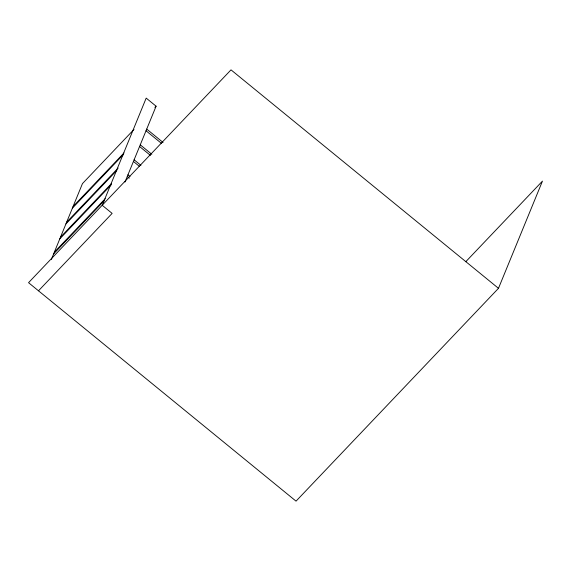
<?xml version="1.0" encoding="UTF-8"?>
<svg xmlns="http://www.w3.org/2000/svg" width="571" height="571" viewBox="0 0 571 571"><rect width="100%" height="100%" fill="white"/><g stroke="black" fill="none" stroke-linecap="round" stroke-linejoin="round"><path stroke-width="0.86" d="M51.347 259.47L82.46 183.605L134.007 129.417M124.985 182.056L156.097 106.192L146.19 98.105L102.23 205.303L112.13 213.39L38.493 290.803M498.483 288.319L231.005 69.855L28.55 282.681L296.035 501.145L498.483 288.319L542.45 181.121L465.765 261.732M154.869 107.484L156.097 106.192M73.074 206.502L124.007 152.957M72.381 208.172L123.315 154.634M66.614 222.24L118.161 168.052M65.929 223.918L116.862 170.372M60.476 237.208L111.409 183.662M59.791 238.878L111.338 184.69M54.324 252.211L105.257 198.665M53.638 253.888L104.572 200.342M146.711 129.089L163.049 142.436M146.019 130.766L161.686 143.557M140.252 144.834L151.829 154.284M139.567 146.504L150.459 155.405M134.114 159.794L140.923 165.354M133.428 161.465L139.56 166.475M127.961 174.797L130.002 176.468M127.276 176.475L129.317 178.145"/></g></svg>
